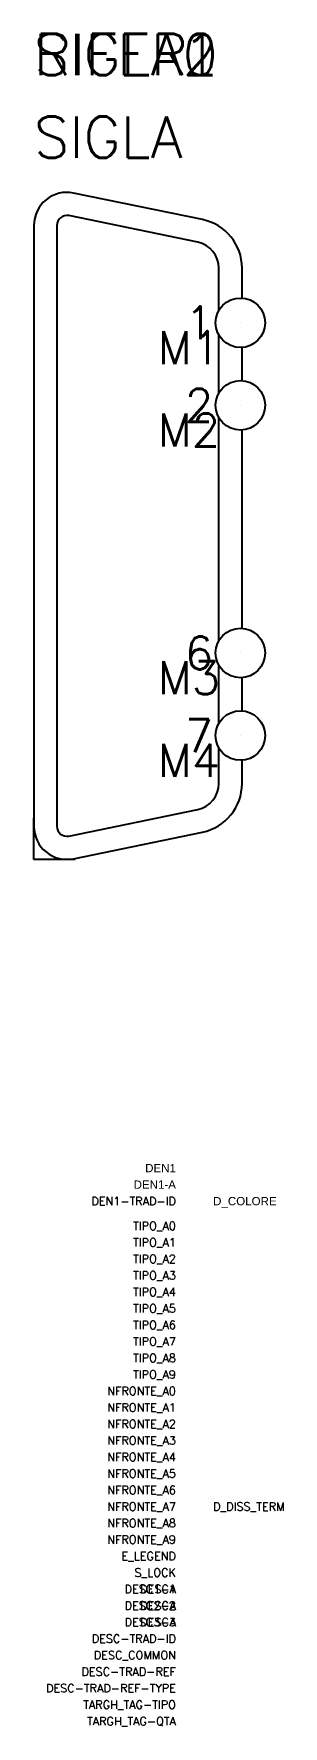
# Model space of a CAD drawing. Extents: x 0 to 15, y -52 to 50.
import ezdxf
from ezdxf.enums import TextEntityAlignment as Align

# ---------------------------------------------------------------- set-up
doc = ezdxf.new("R2010")
doc.units = 0
doc.header["$LTSCALE"] = 4
doc.layers.get('0').update_dxf_attribs({"linetype": 'CONTINUOUS'})
doc.styles.add('E_Comp-Data', font='arial.ttf')
doc.styles.add('E_Default-Att', font='romans.shx')
doc.styles.add('E_Desc', font='arial.ttf')
doc.styles.add('E_Lang-ID', font='romans.shx')
doc.styles.get("Standard").update_dxf_attribs({"font": 'romans.shx'})

msp = doc.modelspace()

# ---------------------------------------------------------------- linework, layer by layer
at = {"color": 7, "linetype": 'Continuous'}
for p, q in [((10.21, 38.75), (2.4, 40.36)), ((9.92, 37.38), (2.12, 38.99)), ((0, 38.4), (0, 36.5)), ((1.4, 38.4), (1.4, 35.54)), ((11.2, 33.25), (11.2, 35.81)), ((12.6, 34), (12.6, 35.81)), ((11.2, 28.25), (11.2, 31.75)), ((12.6, 29), (12.6, 31)), ((11.2, 13.25), (11.2, 26.75)), ((12.6, 14), (12.6, 26)), ((11.2, 8.25), (11.2, 11.75)), ((12.6, 9), (12.6, 11)), ((1.4, 6.96), (1.4, 2)), ((11.2, 4.59), (11.2, 6.75)), ((0, 6), (0, 2)), ((12.6, 4.59), (12.6, 6)), ((2.12, 1.41), (9.92, 3.02)), ((2.4, 0.04), (10.21, 1.65))]:
    msp.add_line(p, q, dxfattribs=at)
for p, q in [((0, 36.5), (0, 6)), ((1.4, 35.54), (1.4, 6.96)), ((0, 0), (0, 2.5)), ((2.5, 0), (0, 0))]:
    msp.add_line(p, q)
for centre in [(12.5, 32.5), (12.5, 27.5), (12.5, 12.5), (12.5, 7.5)]:
    msp.add_circle(centre, 1.5)
for centre, radius, start, end in [((2, 38.4), 2, 78.3407, 180), ((2, 38.4), 0.6, 78.3407, 180), ((9.6, 35.81), 3, 0, 78.3407), ((9.6, 35.81), 1.6, 0, 78.3407), ((9.6, 4.59), 1.6, 281.6593, 0), ((9.6, 4.59), 3, 281.6593, 0), ((2, 2), 2, 180, 281.6593), ((2, 2), 0.6, 180, 281.6593)]:
    msp.add_arc(centre, radius, start, end, dxfattribs=at)

# ---------------------------------------------------------------- texts
at = {"char_height": 2, "attachment_point": 5}
for s, insert in [('1', (10, 32.5)), ('2', (10, 27.5)), ('6', (10, 12.5)), ('7', (10, 7.5))]:
    msp.add_mtext_dynamic_manual_height_columns(s, width=2.5, gutter_width=1, heights=[0], dxfattribs=dict(at, insert=insert))
at = {"color": 3}
for tag, p, s, flags in [('SIGLA0', (0, 47.5), '', 9), ('SIGLA1', (0, 47.5), '', 9), ('SIGLA2', (0, 47.5), '', 9), ('RIFER', (0, 47.5), 'RIFER ?', 8), ('SIGLA', (0, 42.5), 'SIGLA ?', 8)]:
    msp.add_attdef(tag, p, s, height=2.5, dxfattribs=dict(at, flags=flags))
at = {"color": 4, "flags": 8}
for tag, p in [('M1', (7.5, 30)), ('M2', (7.5, 25)), ('M3', (7.5, 10)), ('M4', (7.5, 5))]:
    msp.add_attdef(tag, p, '', height=2, dxfattribs=at)
at = {"flags": 9}
for tag, p, s, height in [('F1', (12.5, 32.5), '', 0.00001), ('F2', (12.5, 27.5), '', 0.00001), ('F3', (12.5, 12.5), '', 0.00001), ('F4', (12.5, 7.5), '', 0.00001), ('TIPOSIG', (0, 0), '3', 0.00000001), ('POSIZIONE', (0, 0), '', 0.00000001), ('P-TABELLA', (0, 0), '', 0.00000001), ('T-TABELLA', (0, 0), '', 0.00000001), ('H-TABELLA', (0, 0), '', 0.00000001), ('CODICE', (0, 0), '1xNNN', 0.00000001), ('NOTE1', (0, 0), '', 0.00000001), ('NOTE2', (0, 0), '', 0.00000001)]:
    msp.add_attdef(tag, p, s, height=height, dxfattribs=at)
at = {"color": 3, "flags": 9}
for tag, text, style, p in [('DEN1-A', '', 'E_Desc', (8.6, -19.95)), ('DEN1', '', 'E_Desc', (8.6, -18.95)), ('TIPO_A0', '', 'E_Default-Att', (8.6, -22.45)), ('TIPO_A1', '', 'E_Default-Att', (8.6, -23.45)), ('TIPO_A2', '', 'E_Default-Att', (8.6, -24.45)), ('TIPO_A3', '', 'E_Default-Att', (8.6, -25.45)), ('TIPO_A4', '', 'E_Default-Att', (8.6, -26.45)), ('TIPO_A5', '', 'E_Default-Att', (8.6, -27.45)), ('TIPO_A6', '', 'E_Default-Att', (8.6, -28.45)), ('TIPO_A7', '', 'E_Default-Att', (8.6, -29.45)), ('TIPO_A8', '', 'E_Default-Att', (8.6, -30.45)), ('TIPO_A9', '', 'E_Default-Att', (8.6, -31.45)), ('NFRONTE_A0', '', 'E_Default-Att', (8.6, -32.45)), ('NFRONTE_A1', '', 'E_Default-Att', (8.6, -33.45)), ('NFRONTE_A2', '', 'E_Default-Att', (8.6, -34.45)), ('NFRONTE_A3', '', 'E_Default-Att', (8.6, -35.45)), ('NFRONTE_A4', '', 'E_Default-Att', (8.6, -36.45)), ('NFRONTE_A5', '', 'E_Default-Att', (8.6, -37.45)), ('NFRONTE_A6', '', 'E_Default-Att', (8.6, -38.45)), ('NFRONTE_A7', '', 'E_Default-Att', (8.6, -39.45)), ('NFRONTE_A8', '', 'E_Default-Att', (8.6, -40.45)), ('NFRONTE_A9', '', 'E_Default-Att', (8.6, -41.45)), ('E_LEGEND', '', 'E_Default-Att', (8.6, -42.45)), ('S_LOCK', '', 'E_Default-Att', (8.6, -43.45)), ('DESC1-A', '', 'E_Default-Att', (8.6, -44.45)), ('DESC1', '', 'E_Default-Att', (8.6, -44.45)), ('DESC2-A', '', 'E_Default-Att', (8.6, -45.45)), ('DESC2', '', 'E_Default-Att', (8.6, -45.45)), ('DESC3-A', '', 'E_Default-Att', (8.6, -46.45)), ('DESC3', '', 'E_Default-Att', (8.6, -46.45)), ('DESC_COMMON', '', 'E_Default-Att', (8.6, -48.45)), ('DESC-TRAD-REF', '', 'E_Default-Att', (8.6, -49.45)), ('DESC-TRAD-REF-TYPE', 'P', 'E_Default-Att', (8.6, -50.45)), ('TARGH_TAG-TIPO', '', 'E_Default-Att', (8.6, -51.45)), ('TARGH_TAG-QTA', '', 'E_Default-Att', (8.6, -52.45))]:
    msp.add_attdef(tag, text=text, height=0.5, dxfattribs=dict(at, style=style)).set_placement(p, align=Align.RIGHT)
at = {"color": 2, "flags": 9}
for tag, style, p in [('DEN1-TRAD-ID', 'E_Lang-ID', (8.6, -20.95)), ('DESC-TRAD-ID', 'E_Default-Att', (8.6, -47.45))]:
    msp.add_attdef(tag, text='E_None', height=0.5, dxfattribs=dict(at, style=style)).set_placement(p, align=Align.RIGHT)
at = {"color": 3, "flags": 9}
for tag, p, style in [('D_COLORE', (10.85, -20.95), 'E_Comp-Data'), ('D_DISS_TERM', (10.85, -39.45), 'E_Default-Att')]:
    msp.add_attdef(tag, p, '', height=0.5, dxfattribs=dict(at, style=style))

doc.saveas('drawing.dxf')
